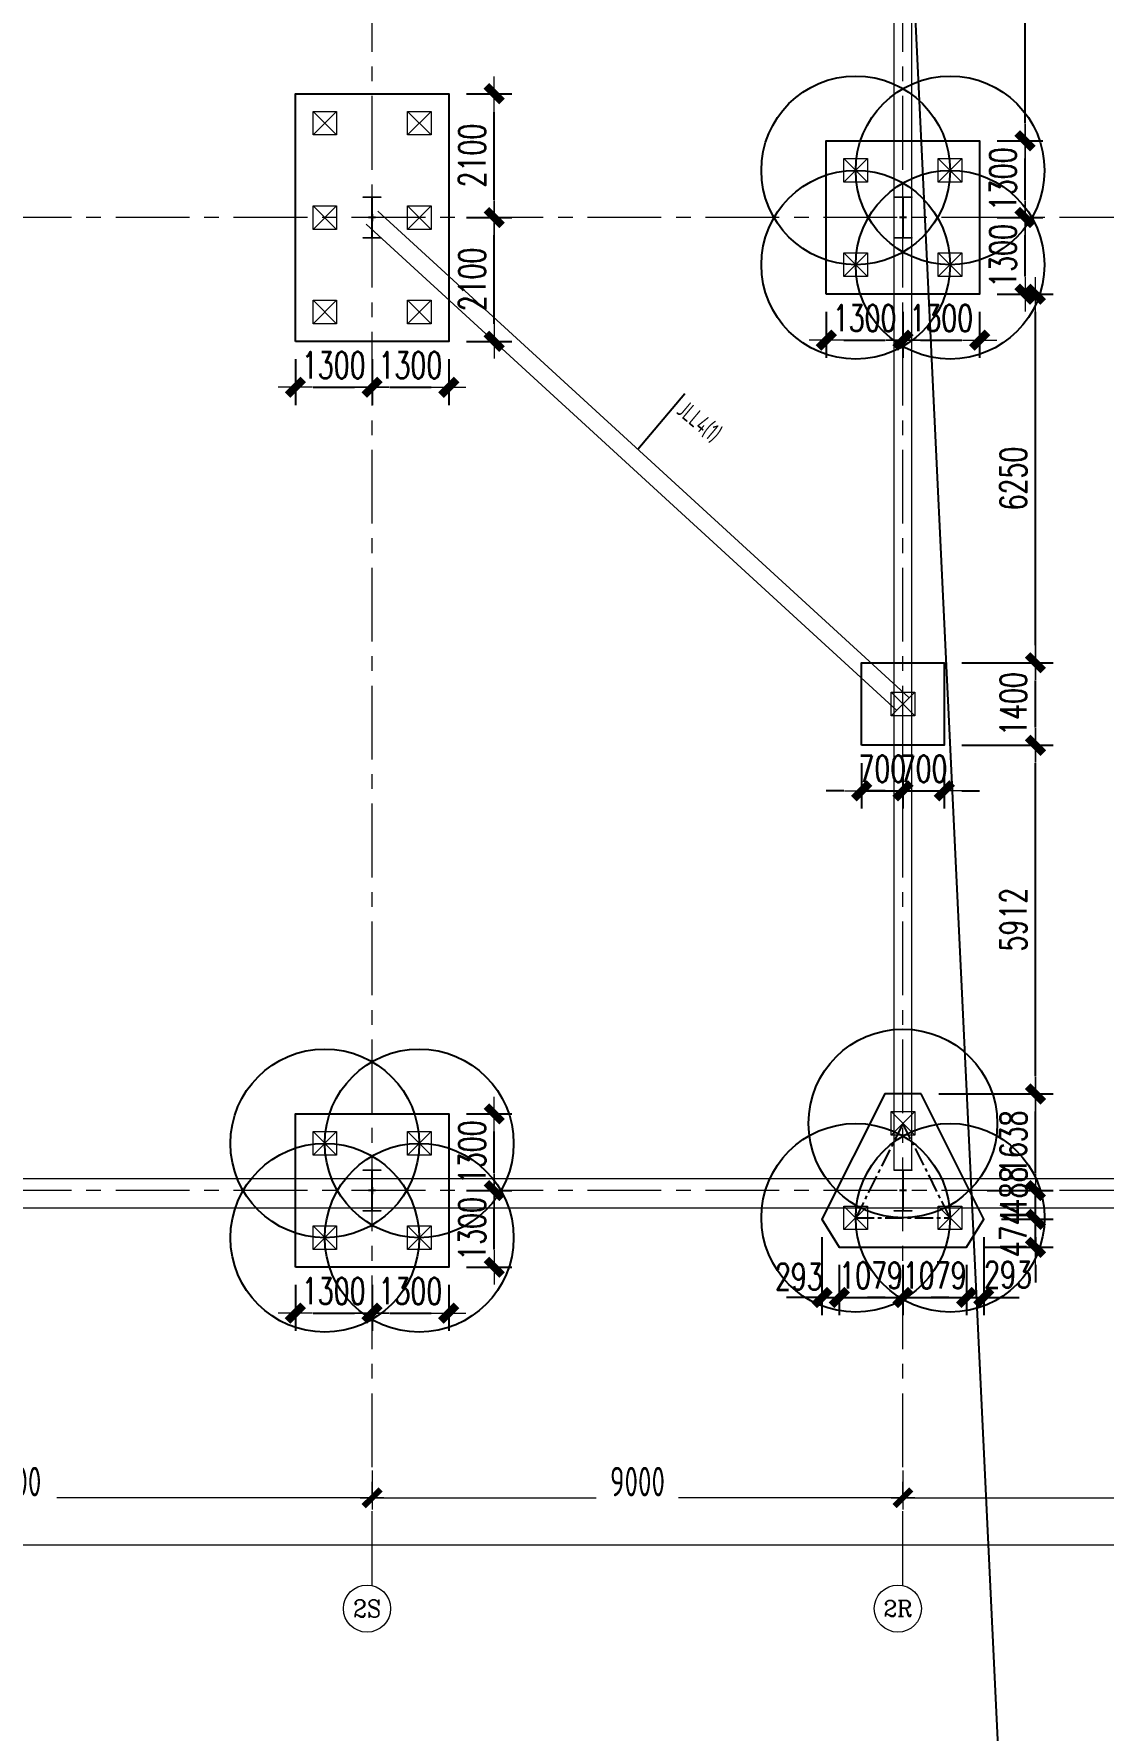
# Model space of a CAD drawing. Extents: x -1201378 to 2367219, y -619313 to 244905.
# Drawn here: x -233490 to -215365, y -73247 to -44484 of the extents above; entities that cross this region are included whole.
import ezdxf
from ezdxf.enums import TextEntityAlignment as Align

# ---------------------------------------------------------------- set-up
doc = ezdxf.new("R2010")
doc.units = 0
doc.header["$LTSCALE"] = 1000
doc.linetypes.add('CENTER', pattern=[2, 1.25, -0.25, 0.25, -0.25])
doc.layers.get('0').update_dxf_attribs({"linetype": 'CONTINUOUS'})
doc.layers.get('Defpoints').update_dxf_attribs({"linetype": 'CONTINUOUS'})
for name, color, linetype, lineweight in [('S-axis', 111, 'CONTINUOUS', 0), ('S-bkl', 4, 'CONTINUOUS', 0), ('S-col', 2, 'CONTINUOUS', 0), ('S-dim', 81, 'CONTINUOUS', 0), ('S-dote', 5, 'CENTER', 0), ('S-zhuang', 1, 'CONTINUOUS', 0)]:
    doc.layers.add(name, color=color, linetype=linetype, lineweight=lineweight)
for name, color, linetype in [('S-DOTE1', 140, 'CENTER'), ('S-HATCH1-W', 252, 'CONTINUOUS'), ('S-SKL-H', 151, 'CONTINUOUS')]:
    doc.layers.add(name, color=color, linetype=linetype)
doc.styles.add('_TCH_AXIS', font='COMPLEX', dxfattribs={"bigfont": 'GBCBIG'})
doc.styles.add('SS1', font='tj-romans1.shx', dxfattribs={"width": 0.7, "bigfont": 'tj-hztxt1.shx'})
doc.styles.add('TSSD_Dimension', font='tssdeng.shx', dxfattribs={"width": 0.7, "bigfont": 'hztxt.shx'})
doc.styles.add('样式 1', font='yjkeng.shx', dxfattribs={"width": 0.7, "height": 300, "bigfont": 'yjkchn.shx'})
doc.dimstyles.new('S-150-ARCHI', dxfattribs={"dimscale": 150, "dimtxt": 3, "dimasz": 2, "dimexe": 2, "dimexo": 2, "dimgap": 1, "dimtad": 1, "dimdec": 0, "dimzin": 0, "dimdsep": 46, "dimtxsty": 'SS1', "dimblk1": 'TT', "dimblk2": 'TT', "dimsah": 1, "dimcen": 1, "dimclrd": 256, "dimclre": 256, "dimclrt": 256, "dimadec": 0, "dimazin": 0, "dimtfac": 1, "dimtdec": 0, "dimtix": 1, "dimtmove": 2, "dimatfit": 0, "dimldrblk": 'TT', "dimfxl": 2, "dimtolj": 1, "dimtzin": 0, "dimarcsym": 0})
doc.dimstyles.new('TSSD_200_200', dxfattribs={"dimtxt": 500, "dimasz": 200, "dimexe": 200, "dimexo": 500, "dimgap": 200, "dimtad": 1, "dimdec": 0, "dimzin": 0, "dimdsep": 46, "dimtxsty": 'TSSD_Dimension', "dimblk": 'ARCHTICK', "dimcen": 0, "dimdle": 200, "dimclrt": 7, "dimadec": 0, "dimazin": 0, "dimtfac": 1, "dimtdec": 0, "dimtix": 1, "dimtmove": 2, "dimatfit": 3, "dimfxl": 1, "dimtolj": 1, "dimtzin": 0, "dimarcsym": 0})

# ---------------------------------------------------------------- blocks, each defined once
blk = doc.blocks.new('_ArchTick')
at = {"color": 0, "linetype": 'ByBlock', "const_width": 0.5}
blk.add_lwpolyline([(-0.71, -0.71), (0.71, 0.71)], dxfattribs=at)
blk = doc.blocks.new('*D67')
at = {"layer": 'Defpoints', "color": 0, "transparency": 16777216}
for p in [(-240058, -268348), (-227758, -268348), (-227758, -269308)]:
    blk.add_point(p, dxfattribs=at)
at = {"layer": 'S-axis', "color": 0, "lineweight": -2, "transparency": 16777216}
for p, q in [((-240058, -268848), (-240058, -269508)), ((-227758, -268848), (-227758, -269508)), ((-240258, -269308), (-234714, -269308)), ((-227558, -269308), (-233103, -269308))]:
    blk.add_line(p, q, dxfattribs=at)
at = {"layer": 'S-axis', "color": 0, "lineweight": -2, "transparency": 16777216, "xscale": 200, "yscale": 200, "zscale": 200, "rotation": 180}
blk.add_blockref('_ArchTick', (-240058, -269308), dxfattribs=at)
at = {"layer": 'S-axis', "color": 0, "lineweight": -2, "transparency": 16777216, "xscale": 200, "yscale": 200, "zscale": 200}
blk.add_blockref('_ArchTick', (-227758, -269308), dxfattribs=at)
at = {"layer": 'S-axis', "color": 7, "transparency": 16777216, "insert": (-233908, -269033), "char_height": 500, "attachment_point": 5, "style": 'TSSD_Dimension'}
blk.add_mtext('\\A1;12300', dxfattribs=at)
blk = doc.blocks.new('*D68')
at = {"layer": 'Defpoints', "color": 0, "transparency": 16777216}
for p in [(-227758, -268348), (-218758, -268348), (-218758, -269308)]:
    blk.add_point(p, dxfattribs=at)
at = {"layer": 'S-axis', "color": 0, "lineweight": -2, "transparency": 16777216}
for p, q in [((-227758, -268848), (-227758, -269508)), ((-218758, -268848), (-218758, -269508)), ((-227958, -269308), (-223957, -269308)), ((-218558, -269308), (-222560, -269308))]:
    blk.add_line(p, q, dxfattribs=at)
at = {"layer": 'S-axis', "color": 0, "lineweight": -2, "transparency": 16777216, "xscale": 200, "yscale": 200, "zscale": 200, "rotation": 180}
blk.add_blockref('_ArchTick', (-227758, -269308), dxfattribs=at)
at = {"layer": 'S-axis', "color": 0, "lineweight": -2, "transparency": 16777216, "xscale": 200, "yscale": 200, "zscale": 200}
blk.add_blockref('_ArchTick', (-218758, -269308), dxfattribs=at)
at = {"layer": 'S-axis', "color": 7, "transparency": 16777216, "insert": (-223258, -269033), "char_height": 500, "attachment_point": 5, "style": 'TSSD_Dimension'}
blk.add_mtext('\\A1;9000', dxfattribs=at)
blk = doc.blocks.new('*D69')
at = {"layer": 'Defpoints', "color": 0, "transparency": 16777216}
for p in [(-218758, -268348), (-209758, -268348), (-209758, -269308)]:
    blk.add_point(p, dxfattribs=at)
at = {"layer": 'S-axis', "color": 0, "lineweight": -2, "transparency": 16777216}
for p, q in [((-218758, -268848), (-218758, -269508)), ((-209758, -268848), (-209758, -269508)), ((-218958, -269308), (-214957, -269308)), ((-209558, -269308), (-213560, -269308))]:
    blk.add_line(p, q, dxfattribs=at)
at = {"layer": 'S-axis', "color": 0, "lineweight": -2, "transparency": 16777216, "xscale": 200, "yscale": 200, "zscale": 200, "rotation": 180}
blk.add_blockref('_ArchTick', (-218758, -269308), dxfattribs=at)
at = {"layer": 'S-axis', "color": 0, "lineweight": -2, "transparency": 16777216, "xscale": 200, "yscale": 200, "zscale": 200}
blk.add_blockref('_ArchTick', (-209758, -269308), dxfattribs=at)
at = {"layer": 'S-axis', "color": 7, "transparency": 16777216, "insert": (-214258, -269033), "char_height": 500, "attachment_point": 5, "style": 'TSSD_Dimension'}
blk.add_mtext('\\A1;9000', dxfattribs=at)
blk = doc.blocks.new('*D92')
at = {"layer": 'Defpoints', "color": 0, "transparency": 16777216}
for p in [(-240958, -268448), (-82958, -268448), (-82958, -270108)]:
    blk.add_point(p, dxfattribs=at)
at = {"layer": 'S-axis', "color": 0, "lineweight": -2, "transparency": 16777216}
for p, q in [((-240958, -268948), (-240958, -270308)), ((-82958, -268948), (-82958, -270308)), ((-241158, -270108), (-162899, -270108)), ((-82758, -270108), (-161018, -270108))]:
    blk.add_line(p, q, dxfattribs=at)
at = {"layer": 'S-axis', "color": 0, "lineweight": -2, "transparency": 16777216, "xscale": 200, "yscale": 200, "zscale": 200, "rotation": 180}
blk.add_blockref('_ArchTick', (-240958, -270108), dxfattribs=at)
at = {"layer": 'S-axis', "color": 0, "lineweight": -2, "transparency": 16777216, "xscale": 200, "yscale": 200, "zscale": 200}
blk.add_blockref('_ArchTick', (-82958, -270108), dxfattribs=at)
at = {"layer": 'S-axis', "color": 7, "transparency": 16777216, "insert": (-161958, -269833), "char_height": 500, "attachment_point": 5, "style": 'TSSD_Dimension'}
blk.add_mtext('\\A1;158000', dxfattribs=at)
blk = doc.blocks.new('nt66')
at = {"layer": 'S-col'}
blk.add_lwpolyline([(-195790, 766820), (-195490, 766820), (-195490, 766808), (-195636, 766808), (-195636, 766132), (-195490, 766132), (-195490, 766120), (-195790, 766120), (-195790, 766132), (-195644, 766132), (-195644, 766808), (-195790, 766808)], close=True, dxfattribs=at)
blk = doc.blocks.new('33333')
for p in [(-77214, -109900), (-68214, -109900), (-77214, -126400), (-68214, -126400)]:
    blk.add_blockref('nt66', p)
blk = doc.blocks.new('S-ZHUANG-400')
at = {"layer": 'S-zhuang'}
for p, q in [((200, -200), (-200, 200)), ((-200, -200), (200, 200))]:
    blk.add_line(p, q, dxfattribs=at)
blk.add_lwpolyline([(-200, 200), (200, 200), (200, -200), (-200, -200)], close=True, dxfattribs=at)
blk = doc.blocks.new('CT4')
at = {"layer": 'Defpoints'}
for centre in [(-100831, -168442), (-99231, -168442), (-100831, -170042), (-99231, -170042)]:
    blk.add_circle(centre, 1600, dxfattribs=at)
at = {"layer": 'S-DOTE1', "ltscale": 0.25}
for p, q in [((-99971, -169242), (-100091, -169242)), ((-100031, -169182), (-100031, -169302))]:
    blk.add_line(p, q, dxfattribs=at)
at = {"layer": 'S-HATCH1-W'}
blk.add_lwpolyline([(-101331, -170542), (-101331, -167942), (-98731, -167942), (-98731, -170542)], close=True, dxfattribs=at)
at = {"layer": 'S-zhuang', "rotation": 90.00000000000001}
for p in [(-100831, -168442), (-99231, -168442), (-100831, -170042), (-99231, -170042)]:
    blk.add_blockref('S-ZHUANG-400', p, dxfattribs=at)
blk = doc.blocks.new('CT3')
at = {"layer": 'Defpoints'}
for centre in [(-101758, -256416), (-102558, -258016), (-100958, -258016)]:
    blk.add_circle(centre, 1600, dxfattribs=at)
at = {"layer": 'S-DOTE1', "ltscale": 0.25}
for p, q in [((-101698, -257554), (-101818, -257554)), ((-101758, -257494), (-101758, -257614))]:
    blk.add_line(p, q, dxfattribs=at)
at = {"layer": 'S-DOTE1', "linetype": 'CENTER', "ltscale": 0.25}
blk.add_lwpolyline([(-100958, -258016), (-101758, -256416), (-102558, -258016)], close=True, dxfattribs=at)
at = {"layer": 'S-HATCH1-W'}
blk.add_lwpolyline([(-101449, -255916), (-102067, -255916), (-103130, -258042), (-102837, -258516), (-100680, -258516), (-100387, -258042)], close=True, dxfattribs=at)
at = {"layer": 'S-zhuang', "rotation": 90.00000000000001}
for p in [(-101758, -256416), (-102558, -258016), (-100958, -258016)]:
    blk.add_blockref('S-ZHUANG-400', p, dxfattribs=at)
blk = doc.blocks.new('CT1')
at = {"layer": 'S-HATCH1-W'}
blk.add_lwpolyline([(-91607, -249948), (-91607, -248548), (-90207, -248548), (-90207, -249948)], close=True, dxfattribs=at)
at = {"layer": 'S-zhuang', "rotation": 90.00000000000001}
blk.add_blockref('S-ZHUANG-400', (-90907, -249248), dxfattribs=at)
blk = doc.blocks.new('TT')
blk.add_line((-0.969, 0), (0.969, 0))
at = {"const_width": 0.45}
blk.add_lwpolyline([(-0.442, -0.442), (0.442, 0.442)], dxfattribs=at)
blk = doc.blocks.new('*D1949')
at = {"layer": 'Defpoints', "color": 0, "transparency": 16777216}
for p in [(-220130, -64586), (-219837, -65060), (-219837, -65911)]:
    blk.add_point(p, dxfattribs=at)
at = {"layer": 'S-dim', "lineweight": -2, "transparency": 16777216}
for p, q in [((-220130, -64886), (-220130, -66211)), ((-219837, -65360), (-219837, -66211)), ((-220430, -65911), (-220730, -65911)), ((-220130, -65911), (-219837, -65911)), ((-219537, -65911), (-219237, -65911))]:
    blk.add_line(p, q, dxfattribs=at)
at = {"layer": 'S-dim', "lineweight": -2, "transparency": 16777216, "xscale": 300, "yscale": 300, "zscale": 300}
blk.add_blockref('TT', (-220130, -65911), dxfattribs=at)
at = {"layer": 'S-dim', "lineweight": -2, "transparency": 16777216, "xscale": 300, "yscale": 300, "zscale": 300, "rotation": 180}
blk.add_blockref('TT', (-219837, -65911), dxfattribs=at)
at = {"layer": 'S-dim', "transparency": 16777216, "insert": (-220522, -65558), "char_height": 450, "attachment_point": 5, "style": 'SS1'}
blk.add_mtext('\\A1;293', dxfattribs=at)
blk = doc.blocks.new('*D1950')
at = {"layer": 'Defpoints', "color": 0, "transparency": 16777216}
for p in [(-219837, -65060), (-218758, -65060), (-218758, -65911)]:
    blk.add_point(p, dxfattribs=at)
at = {"layer": 'S-dim', "lineweight": -2, "transparency": 16777216}
for p, q in [((-219837, -65360), (-219837, -66211)), ((-218758, -65360), (-218758, -66211)), ((-220137, -65911), (-220437, -65911)), ((-219837, -65911), (-218758, -65911)), ((-218458, -65911), (-218158, -65911))]:
    blk.add_line(p, q, dxfattribs=at)
at = {"layer": 'S-dim', "lineweight": -2, "transparency": 16777216, "xscale": 300, "yscale": 300, "zscale": 300}
blk.add_blockref('TT', (-219837, -65911), dxfattribs=at)
at = {"layer": 'S-dim', "lineweight": -2, "transparency": 16777216, "xscale": 300, "yscale": 300, "zscale": 300, "rotation": 180}
blk.add_blockref('TT', (-218758, -65911), dxfattribs=at)
at = {"layer": 'S-dim', "transparency": 16777216, "insert": (-219298, -65536), "char_height": 450, "attachment_point": 5, "style": 'SS1'}
blk.add_mtext('\\A1;1079', dxfattribs=at)
blk = doc.blocks.new('*D1951')
at = {"layer": 'Defpoints', "color": 0, "transparency": 16777216}
for p in [(-218758, -65060), (-217680, -65060), (-217680, -65911)]:
    blk.add_point(p, dxfattribs=at)
at = {"layer": 'S-dim', "lineweight": -2, "transparency": 16777216}
for p, q in [((-218758, -65360), (-218758, -66211)), ((-217680, -65360), (-217680, -66211)), ((-219058, -65911), (-219358, -65911)), ((-218758, -65911), (-217680, -65911)), ((-217380, -65911), (-217080, -65911))]:
    blk.add_line(p, q, dxfattribs=at)
at = {"layer": 'S-dim', "lineweight": -2, "transparency": 16777216, "xscale": 300, "yscale": 300, "zscale": 300}
blk.add_blockref('TT', (-218758, -65911), dxfattribs=at)
at = {"layer": 'S-dim', "lineweight": -2, "transparency": 16777216, "xscale": 300, "yscale": 300, "zscale": 300, "rotation": 180}
blk.add_blockref('TT', (-217680, -65911), dxfattribs=at)
at = {"layer": 'S-dim', "transparency": 16777216, "insert": (-218219, -65536), "char_height": 450, "attachment_point": 5, "style": 'SS1'}
blk.add_mtext('\\A1;1079', dxfattribs=at)
blk = doc.blocks.new('*D1952')
at = {"layer": 'Defpoints', "color": 0, "transparency": 16777216}
for p in [(-217387, -64586), (-217680, -65060), (-217387, -65911)]:
    blk.add_point(p, dxfattribs=at)
at = {"layer": 'S-dim', "lineweight": -2, "transparency": 16777216}
for p, q in [((-217387, -64886), (-217387, -66211)), ((-217680, -65360), (-217680, -66211)), ((-217980, -65911), (-218280, -65911)), ((-217680, -65911), (-217387, -65911)), ((-217087, -65911), (-216787, -65911))]:
    blk.add_line(p, q, dxfattribs=at)
at = {"layer": 'S-dim', "lineweight": -2, "transparency": 16777216, "xscale": 300, "yscale": 300, "zscale": 300}
blk.add_blockref('TT', (-217680, -65911), dxfattribs=at)
at = {"layer": 'S-dim', "lineweight": -2, "transparency": 16777216, "xscale": 300, "yscale": 300, "zscale": 300, "rotation": 180}
blk.add_blockref('TT', (-217387, -65911), dxfattribs=at)
at = {"layer": 'S-dim', "transparency": 16777216, "insert": (-216976, -65524), "char_height": 450, "attachment_point": 5, "style": 'SS1'}
blk.add_mtext('\\A1;293', dxfattribs=at)
blk = doc.blocks.new('*D1953')
at = {"layer": 'Defpoints', "color": 0, "transparency": 16777216}
for p in [(-217387, -64586), (-216511, -64586), (-217680, -65060)]:
    blk.add_point(p, dxfattribs=at)
at = {"layer": 'S-dim', "lineweight": -2, "transparency": 16777216}
for p, q in [((-216511, -64286), (-216511, -63986)), ((-217087, -64586), (-216211, -64586)), ((-216511, -65060), (-216511, -64586)), ((-217380, -65060), (-216211, -65060)), ((-216511, -65360), (-216511, -65660))]:
    blk.add_line(p, q, dxfattribs=at)
at = {"layer": 'S-dim', "lineweight": -2, "transparency": 16777216, "xscale": 300, "yscale": 300, "zscale": 300}
for p, rotation in [((-216511, -64586), 270), ((-216511, -65060), 90)]:
    blk.add_blockref('TT', p, dxfattribs=dict(at, rotation=rotation))
at = {"layer": 'S-dim', "transparency": 16777216, "insert": (-216886, -64823), "char_height": 450, "attachment_point": 5, "rotation": 90, "style": 'SS1'}
blk.add_mtext('\\A1;474', dxfattribs=at)
blk = doc.blocks.new('*D1954')
at = {"layer": 'Defpoints', "color": 0, "transparency": 16777216}
for p in [(-217630, -64098), (-216511, -64098), (-217387, -64586)]:
    blk.add_point(p, dxfattribs=at)
at = {"layer": 'S-dim', "lineweight": -2, "transparency": 16777216}
for p, q in [((-216511, -63798), (-216511, -63498)), ((-217330, -64098), (-216211, -64098)), ((-216511, -64586), (-216511, -64098)), ((-217087, -64586), (-216211, -64586)), ((-216511, -64886), (-216511, -65186))]:
    blk.add_line(p, q, dxfattribs=at)
at = {"layer": 'S-dim', "lineweight": -2, "transparency": 16777216, "xscale": 300, "yscale": 300, "zscale": 300}
for p, rotation in [((-216511, -64098), 270), ((-216511, -64586), 90)]:
    blk.add_blockref('TT', p, dxfattribs=dict(at, rotation=rotation))
at = {"layer": 'S-dim', "transparency": 16777216, "insert": (-216886, -64098), "char_height": 450, "attachment_point": 5, "rotation": 90, "style": 'SS1'}
blk.add_mtext('\\A1;488', dxfattribs=at)
blk = doc.blocks.new('*D1955')
at = {"layer": 'Defpoints', "color": 0, "transparency": 16777216}
for p in [(-218449, -62460), (-216511, -62460), (-217630, -64098)]:
    blk.add_point(p, dxfattribs=at)
at = {"layer": 'S-dim', "lineweight": -2, "transparency": 16777216}
for p, q in [((-218149, -62460), (-216211, -62460)), ((-216511, -63798), (-216511, -62760)), ((-217330, -64098), (-216211, -64098))]:
    blk.add_line(p, q, dxfattribs=at)
at = {"layer": 'S-dim', "lineweight": -2, "transparency": 16777216, "xscale": 300, "yscale": 300, "zscale": 300}
for p, rotation in [((-216511, -62460), 90), ((-216511, -64098), 270)]:
    blk.add_blockref('TT', p, dxfattribs=dict(at, rotation=rotation))
at = {"layer": 'S-dim', "transparency": 16777216, "insert": (-216886, -63279), "char_height": 450, "attachment_point": 5, "rotation": 90, "style": 'SS1'}
blk.add_mtext('\\A1;1638', dxfattribs=at)
blk = doc.blocks.new('*D2173')
at = {"layer": 'Defpoints', "color": 0, "transparency": 16777216}
for p in [(-229058, -65398), (-227758, -65398), (-227758, -66177)]:
    blk.add_point(p, dxfattribs=at)
at = {"layer": 'S-dim', "lineweight": -2, "transparency": 16777216}
for p, q in [((-229058, -65698), (-229058, -66477)), ((-227758, -65698), (-227758, -66477)), ((-228758, -66177), (-228058, -66177))]:
    blk.add_line(p, q, dxfattribs=at)
at = {"layer": 'S-dim', "lineweight": -2, "transparency": 16777216, "xscale": 300, "yscale": 300, "zscale": 300, "rotation": 180}
blk.add_blockref('TT', (-229058, -66177), dxfattribs=at)
at = {"layer": 'S-dim', "lineweight": -2, "transparency": 16777216, "xscale": 300, "yscale": 300, "zscale": 300}
blk.add_blockref('TT', (-227758, -66177), dxfattribs=at)
at = {"layer": 'S-dim', "transparency": 16777216, "insert": (-228408, -65802), "char_height": 450, "attachment_point": 5, "style": 'SS1'}
blk.add_mtext('\\A1;1300', dxfattribs=at)
blk = doc.blocks.new('*D2174')
at = {"layer": 'Defpoints', "color": 0, "transparency": 16777216}
for p in [(-227758, -65398), (-226458, -65398), (-226458, -66177)]:
    blk.add_point(p, dxfattribs=at)
at = {"layer": 'S-dim', "lineweight": -2, "transparency": 16777216}
for p, q in [((-227758, -65698), (-227758, -66477)), ((-226458, -65698), (-226458, -66477)), ((-227458, -66177), (-226758, -66177))]:
    blk.add_line(p, q, dxfattribs=at)
at = {"layer": 'S-dim', "lineweight": -2, "transparency": 16777216, "xscale": 300, "yscale": 300, "zscale": 300, "rotation": 180}
blk.add_blockref('TT', (-227758, -66177), dxfattribs=at)
at = {"layer": 'S-dim', "lineweight": -2, "transparency": 16777216, "xscale": 300, "yscale": 300, "zscale": 300}
blk.add_blockref('TT', (-226458, -66177), dxfattribs=at)
at = {"layer": 'S-dim', "transparency": 16777216, "insert": (-227108, -65802), "char_height": 450, "attachment_point": 5, "style": 'SS1'}
blk.add_mtext('\\A1;1300', dxfattribs=at)
blk = doc.blocks.new('*D2175')
at = {"layer": 'Defpoints', "color": 0, "transparency": 16777216}
for p in [(-226458, -64098), (-225687, -64098), (-226458, -65398)]:
    blk.add_point(p, dxfattribs=at)
at = {"layer": 'S-dim', "lineweight": -2, "transparency": 16777216}
for p, q in [((-226158, -64098), (-225387, -64098)), ((-225687, -65098), (-225687, -64398)), ((-226158, -65398), (-225387, -65398))]:
    blk.add_line(p, q, dxfattribs=at)
at = {"layer": 'S-dim', "lineweight": -2, "transparency": 16777216, "xscale": 300, "yscale": 300, "zscale": 300}
for p, rotation in [((-225687, -64098), 90), ((-225687, -65398), 270)]:
    blk.add_blockref('TT', p, dxfattribs=dict(at, rotation=rotation))
at = {"layer": 'S-dim', "transparency": 16777216, "insert": (-226062, -64748), "char_height": 450, "attachment_point": 5, "rotation": 90, "style": 'SS1'}
blk.add_mtext('\\A1;1300', dxfattribs=at)
blk = doc.blocks.new('*D2176')
at = {"layer": 'Defpoints', "color": 0, "transparency": 16777216}
for p in [(-226458, -62798), (-225687, -62798), (-226458, -64098)]:
    blk.add_point(p, dxfattribs=at)
at = {"layer": 'S-dim', "lineweight": -2, "transparency": 16777216}
for p, q in [((-226158, -62798), (-225387, -62798)), ((-225687, -63798), (-225687, -63098)), ((-226158, -64098), (-225387, -64098))]:
    blk.add_line(p, q, dxfattribs=at)
at = {"layer": 'S-dim', "lineweight": -2, "transparency": 16777216, "xscale": 300, "yscale": 300, "zscale": 300}
for p, rotation in [((-225687, -62798), 90), ((-225687, -64098), 270)]:
    blk.add_blockref('TT', p, dxfattribs=dict(at, rotation=rotation))
at = {"layer": 'S-dim', "transparency": 16777216, "insert": (-226062, -63448), "char_height": 450, "attachment_point": 5, "rotation": 90, "style": 'SS1'}
blk.add_mtext('\\A1;1300', dxfattribs=at)
blk = doc.blocks.new('*D2181')
at = {"layer": 'Defpoints', "color": 0, "transparency": 16777216}
for p in [(-220058, -48898), (-218758, -48898), (-218758, -49677)]:
    blk.add_point(p, dxfattribs=at)
at = {"layer": 'S-dim', "lineweight": -2, "transparency": 16777216}
for p, q in [((-220058, -49198), (-220058, -49977)), ((-218758, -49198), (-218758, -49977)), ((-219758, -49677), (-219058, -49677))]:
    blk.add_line(p, q, dxfattribs=at)
at = {"layer": 'S-dim', "lineweight": -2, "transparency": 16777216, "xscale": 300, "yscale": 300, "zscale": 300, "rotation": 180}
blk.add_blockref('TT', (-220058, -49677), dxfattribs=at)
at = {"layer": 'S-dim', "lineweight": -2, "transparency": 16777216, "xscale": 300, "yscale": 300, "zscale": 300}
blk.add_blockref('TT', (-218758, -49677), dxfattribs=at)
at = {"layer": 'S-dim', "transparency": 16777216, "insert": (-219408, -49302), "char_height": 450, "attachment_point": 5, "style": 'SS1'}
blk.add_mtext('\\A1;1300', dxfattribs=at)
blk = doc.blocks.new('*D2182')
at = {"layer": 'Defpoints', "color": 0, "transparency": 16777216}
for p in [(-218758, -48898), (-217458, -48898), (-217458, -49677)]:
    blk.add_point(p, dxfattribs=at)
at = {"layer": 'S-dim', "lineweight": -2, "transparency": 16777216}
for p, q in [((-218758, -49198), (-218758, -49977)), ((-217458, -49198), (-217458, -49977)), ((-218458, -49677), (-217758, -49677))]:
    blk.add_line(p, q, dxfattribs=at)
at = {"layer": 'S-dim', "lineweight": -2, "transparency": 16777216, "xscale": 300, "yscale": 300, "zscale": 300, "rotation": 180}
blk.add_blockref('TT', (-218758, -49677), dxfattribs=at)
at = {"layer": 'S-dim', "lineweight": -2, "transparency": 16777216, "xscale": 300, "yscale": 300, "zscale": 300}
blk.add_blockref('TT', (-217458, -49677), dxfattribs=at)
at = {"layer": 'S-dim', "transparency": 16777216, "insert": (-218108, -49302), "char_height": 450, "attachment_point": 5, "style": 'SS1'}
blk.add_mtext('\\A1;1300', dxfattribs=at)
blk = doc.blocks.new('*D2183')
at = {"layer": 'Defpoints', "color": 0, "transparency": 16777216}
for p in [(-217458, -47598), (-216687, -47598), (-217458, -48898)]:
    blk.add_point(p, dxfattribs=at)
at = {"layer": 'S-dim', "lineweight": -2, "transparency": 16777216}
for p, q in [((-217158, -47598), (-216387, -47598)), ((-216687, -48598), (-216687, -47898)), ((-217158, -48898), (-216387, -48898))]:
    blk.add_line(p, q, dxfattribs=at)
at = {"layer": 'S-dim', "lineweight": -2, "transparency": 16777216, "xscale": 300, "yscale": 300, "zscale": 300}
for p, rotation in [((-216687, -47598), 90), ((-216687, -48898), 270)]:
    blk.add_blockref('TT', p, dxfattribs=dict(at, rotation=rotation))
at = {"layer": 'S-dim', "transparency": 16777216, "insert": (-217062, -48248), "char_height": 450, "attachment_point": 5, "rotation": 90, "style": 'SS1'}
blk.add_mtext('\\A1;1300', dxfattribs=at)
blk = doc.blocks.new('*D2184')
at = {"layer": 'Defpoints', "color": 0, "transparency": 16777216}
for p in [(-217458, -46298), (-216687, -46298), (-217458, -47598)]:
    blk.add_point(p, dxfattribs=at)
at = {"layer": 'S-dim', "lineweight": -2, "transparency": 16777216}
for p, q in [((-217158, -46298), (-216387, -46298)), ((-216687, -47298), (-216687, -46598)), ((-217158, -47598), (-216387, -47598))]:
    blk.add_line(p, q, dxfattribs=at)
at = {"layer": 'S-dim', "lineweight": -2, "transparency": 16777216, "xscale": 300, "yscale": 300, "zscale": 300}
for p, rotation in [((-216687, -46298), 90), ((-216687, -47598), 270)]:
    blk.add_blockref('TT', p, dxfattribs=dict(at, rotation=rotation))
at = {"layer": 'S-dim', "transparency": 16777216, "insert": (-217062, -46948), "char_height": 450, "attachment_point": 5, "rotation": 90, "style": 'SS1'}
blk.add_mtext('\\A1;1300', dxfattribs=at)
blk = doc.blocks.new('*D2437')
at = {"layer": 'Defpoints', "color": 0, "transparency": 16777216}
for p in [(-229058, -49698), (-227758, -49698), (-227758, -50477)]:
    blk.add_point(p, dxfattribs=at)
at = {"layer": 'S-dim', "lineweight": -2, "transparency": 16777216}
for p, q in [((-229058, -49998), (-229058, -50777)), ((-227758, -49998), (-227758, -50777)), ((-228758, -50477), (-228058, -50477))]:
    blk.add_line(p, q, dxfattribs=at)
at = {"layer": 'S-dim', "lineweight": -2, "transparency": 16777216, "xscale": 300, "yscale": 300, "zscale": 300, "rotation": 180}
blk.add_blockref('TT', (-229058, -50477), dxfattribs=at)
at = {"layer": 'S-dim', "lineweight": -2, "transparency": 16777216, "xscale": 300, "yscale": 300, "zscale": 300}
blk.add_blockref('TT', (-227758, -50477), dxfattribs=at)
at = {"layer": 'S-dim', "transparency": 16777216, "insert": (-228408, -50102), "char_height": 450, "attachment_point": 5, "style": 'SS1'}
blk.add_mtext('\\A1;1300', dxfattribs=at)
blk = doc.blocks.new('*D2438')
at = {"layer": 'Defpoints', "color": 0, "transparency": 16777216}
for p in [(-227758, -49698), (-226458, -49698), (-226458, -50477)]:
    blk.add_point(p, dxfattribs=at)
at = {"layer": 'S-dim', "lineweight": -2, "transparency": 16777216}
for p, q in [((-227758, -49998), (-227758, -50777)), ((-226458, -49998), (-226458, -50777)), ((-227458, -50477), (-226758, -50477))]:
    blk.add_line(p, q, dxfattribs=at)
at = {"layer": 'S-dim', "lineweight": -2, "transparency": 16777216, "xscale": 300, "yscale": 300, "zscale": 300, "rotation": 180}
blk.add_blockref('TT', (-227758, -50477), dxfattribs=at)
at = {"layer": 'S-dim', "lineweight": -2, "transparency": 16777216, "xscale": 300, "yscale": 300, "zscale": 300}
blk.add_blockref('TT', (-226458, -50477), dxfattribs=at)
at = {"layer": 'S-dim', "transparency": 16777216, "insert": (-227108, -50102), "char_height": 450, "attachment_point": 5, "style": 'SS1'}
blk.add_mtext('\\A1;1300', dxfattribs=at)
blk = doc.blocks.new('*D2439')
at = {"layer": 'Defpoints', "color": 0, "transparency": 16777216}
for p in [(-226458, -47598), (-225687, -47598), (-226458, -49698)]:
    blk.add_point(p, dxfattribs=at)
at = {"layer": 'S-dim', "lineweight": -2, "transparency": 16777216}
for p, q in [((-226158, -47598), (-225387, -47598)), ((-225687, -49398), (-225687, -47898)), ((-226158, -49698), (-225387, -49698))]:
    blk.add_line(p, q, dxfattribs=at)
at = {"layer": 'S-dim', "lineweight": -2, "transparency": 16777216, "xscale": 300, "yscale": 300, "zscale": 300}
for p, rotation in [((-225687, -47598), 90), ((-225687, -49698), 270)]:
    blk.add_blockref('TT', p, dxfattribs=dict(at, rotation=rotation))
at = {"layer": 'S-dim', "transparency": 16777216, "insert": (-226062, -48648), "char_height": 450, "attachment_point": 5, "rotation": 90, "style": 'SS1'}
blk.add_mtext('\\A1;2100', dxfattribs=at)
blk = doc.blocks.new('*D2440')
at = {"layer": 'Defpoints', "color": 0, "transparency": 16777216}
for p in [(-226458, -45498), (-225687, -45498), (-226458, -47598)]:
    blk.add_point(p, dxfattribs=at)
at = {"layer": 'S-dim', "lineweight": -2, "transparency": 16777216}
for p, q in [((-226158, -45498), (-225387, -45498)), ((-225687, -47298), (-225687, -45798)), ((-226158, -47598), (-225387, -47598))]:
    blk.add_line(p, q, dxfattribs=at)
at = {"layer": 'S-dim', "lineweight": -2, "transparency": 16777216, "xscale": 300, "yscale": 300, "zscale": 300}
for p, rotation in [((-225687, -45498), 90), ((-225687, -47598), 270)]:
    blk.add_blockref('TT', p, dxfattribs=dict(at, rotation=rotation))
at = {"layer": 'S-dim', "transparency": 16777216, "insert": (-226062, -46548), "char_height": 450, "attachment_point": 5, "rotation": 90, "style": 'SS1'}
blk.add_mtext('\\A1;2100', dxfattribs=at)
blk = doc.blocks.new('*D2464')
at = {"layer": 'Defpoints', "color": 0, "transparency": 16777216}
for p in [(-219458, -56548), (-218758, -56548), (-218758, -57320)]:
    blk.add_point(p, dxfattribs=at)
at = {"layer": 'S-dim', "lineweight": -2, "transparency": 16777216}
for p, q in [((-219458, -56848), (-219458, -57620)), ((-218758, -56848), (-218758, -57620)), ((-219758, -57320), (-220058, -57320)), ((-219458, -57320), (-218758, -57320)), ((-218458, -57320), (-218158, -57320))]:
    blk.add_line(p, q, dxfattribs=at)
at = {"layer": 'S-dim', "lineweight": -2, "transparency": 16777216, "xscale": 300, "yscale": 300, "zscale": 300}
blk.add_blockref('TT', (-219458, -57320), dxfattribs=at)
at = {"layer": 'S-dim', "lineweight": -2, "transparency": 16777216, "xscale": 300, "yscale": 300, "zscale": 300, "rotation": 180}
blk.add_blockref('TT', (-218758, -57320), dxfattribs=at)
at = {"layer": 'S-dim', "transparency": 16777216, "insert": (-219108, -56945), "char_height": 450, "attachment_point": 5, "style": 'SS1'}
blk.add_mtext('\\A1;700', dxfattribs=at)
blk = doc.blocks.new('*D2465')
at = {"layer": 'Defpoints', "color": 0, "transparency": 16777216}
for p in [(-218758, -56548), (-218058, -56548), (-218058, -57320)]:
    blk.add_point(p, dxfattribs=at)
at = {"layer": 'S-dim', "lineweight": -2, "transparency": 16777216}
for p, q in [((-218758, -56848), (-218758, -57620)), ((-218058, -56848), (-218058, -57620)), ((-219058, -57320), (-219358, -57320)), ((-218758, -57320), (-218058, -57320)), ((-217758, -57320), (-217458, -57320))]:
    blk.add_line(p, q, dxfattribs=at)
at = {"layer": 'S-dim', "lineweight": -2, "transparency": 16777216, "xscale": 300, "yscale": 300, "zscale": 300}
blk.add_blockref('TT', (-218758, -57320), dxfattribs=at)
at = {"layer": 'S-dim', "lineweight": -2, "transparency": 16777216, "xscale": 300, "yscale": 300, "zscale": 300, "rotation": 180}
blk.add_blockref('TT', (-218058, -57320), dxfattribs=at)
at = {"layer": 'S-dim', "transparency": 16777216, "insert": (-218408, -56945), "char_height": 450, "attachment_point": 5, "style": 'SS1'}
blk.add_mtext('\\A1;700', dxfattribs=at)
blk = doc.blocks.new('*D2466')
at = {"layer": 'Defpoints', "color": 0, "transparency": 16777216}
for p in [(-218058, -56548), (-216511, -56548), (-218449, -62460)]:
    blk.add_point(p, dxfattribs=at)
at = {"layer": 'S-dim', "lineweight": -2, "transparency": 16777216}
for p, q in [((-217758, -56548), (-216211, -56548)), ((-216511, -62160), (-216511, -56848)), ((-218149, -62460), (-216211, -62460))]:
    blk.add_line(p, q, dxfattribs=at)
at = {"layer": 'S-dim', "lineweight": -2, "transparency": 16777216, "xscale": 300, "yscale": 300, "zscale": 300}
for p, rotation in [((-216511, -56548), 90), ((-216511, -62460), 270)]:
    blk.add_blockref('TT', p, dxfattribs=dict(at, rotation=rotation))
at = {"layer": 'S-dim', "transparency": 16777216, "insert": (-216886, -59504), "char_height": 450, "attachment_point": 5, "rotation": 90, "style": 'SS1'}
blk.add_mtext('\\A1;5912', dxfattribs=at)
blk = doc.blocks.new('*D2467')
at = {"layer": 'Defpoints', "color": 0, "transparency": 16777216}
for p in [(-218058, -55148), (-216511, -55148), (-218058, -56548)]:
    blk.add_point(p, dxfattribs=at)
at = {"layer": 'S-dim', "lineweight": -2, "transparency": 16777216}
for p, q in [((-217758, -55148), (-216211, -55148)), ((-216511, -56248), (-216511, -55448)), ((-217758, -56548), (-216211, -56548))]:
    blk.add_line(p, q, dxfattribs=at)
at = {"layer": 'S-dim', "lineweight": -2, "transparency": 16777216, "xscale": 300, "yscale": 300, "zscale": 300}
for p, rotation in [((-216511, -55148), 90), ((-216511, -56548), 270)]:
    blk.add_blockref('TT', p, dxfattribs=dict(at, rotation=rotation))
at = {"layer": 'S-dim', "transparency": 16777216, "insert": (-216886, -55848), "char_height": 450, "attachment_point": 5, "rotation": 90, "style": 'SS1'}
blk.add_mtext('\\A1;1400', dxfattribs=at)
blk = doc.blocks.new('*D2468')
at = {"layer": 'Defpoints', "color": 0, "transparency": 16777216}
for p in [(-217458, -48898), (-216511, -48898), (-218058, -55148)]:
    blk.add_point(p, dxfattribs=at)
at = {"layer": 'S-dim', "lineweight": -2, "transparency": 16777216}
for p, q in [((-217158, -48898), (-216211, -48898)), ((-216511, -54848), (-216511, -49198)), ((-217758, -55148), (-216211, -55148))]:
    blk.add_line(p, q, dxfattribs=at)
at = {"layer": 'S-dim', "lineweight": -2, "transparency": 16777216, "xscale": 300, "yscale": 300, "zscale": 300}
for p, rotation in [((-216511, -48898), 90), ((-216511, -55148), 270)]:
    blk.add_blockref('TT', p, dxfattribs=dict(at, rotation=rotation))
at = {"layer": 'S-dim', "transparency": 16777216, "insert": (-216886, -52023), "char_height": 450, "attachment_point": 5, "rotation": 90, "style": 'SS1'}
blk.add_mtext('\\A1;6250', dxfattribs=at)
blk = doc.blocks.new('*D2477')
at = {"layer": 'Defpoints', "color": 0, "transparency": 16777216}
for p in [(-218058, -40048), (-216687, -40048), (-217458, -46298)]:
    blk.add_point(p, dxfattribs=at)
at = {"layer": 'S-dim', "lineweight": -2, "transparency": 16777216}
for p, q in [((-217758, -40048), (-216387, -40048)), ((-216687, -45998), (-216687, -40348)), ((-217158, -46298), (-216387, -46298))]:
    blk.add_line(p, q, dxfattribs=at)
at = {"layer": 'S-dim', "lineweight": -2, "transparency": 16777216, "xscale": 300, "yscale": 300, "zscale": 300}
for p, rotation in [((-216687, -40048), 90), ((-216687, -46298), 270)]:
    blk.add_blockref('TT', p, dxfattribs=dict(at, rotation=rotation))
at = {"layer": 'S-dim', "transparency": 16777216, "insert": (-217062, -43173), "char_height": 450, "attachment_point": 5, "rotation": 90, "style": 'SS1'}
blk.add_mtext('\\A1;6250', dxfattribs=at)
blk = doc.blocks.new('2#轴网')
at = {"layer": 'S-axis'}
for centre in [(-227843.4, -271187), (-218843.4, -271187)]:
    blk.add_circle(centre, 400, dxfattribs=at)
at = {"layer": 'S-dote'}
for p, q in [((-227758.5, -270787), (-227758.5, -175298.2)), ((-218758.5, -270787), (-218758.5, -175298.2)), ((-74854.3, -247598.2), (-251154.3, -247598.2)), ((-74854.3, -264098.2), (-251154.3, -264098.2))]:
    blk.add_line(p, q, dxfattribs=at)
at = {"layer": 'S-axis', "style": '_TCH_AXIS'}
for s, height, p, p2 in [('2S', 294.28, (-228081.6, -271334.2), (-227605.1, -271334.2)), ('2R', 270.86, (-219088.4, -271322.5), (-218598.3, -271322.5))]:
    blk.add_text(s, height=height, dxfattribs=at).set_placement(p, p2, align=Align.FIT)
at = {"layer": 'S-axis'}
for base, p1, p2, picture, middle in [((-227758.5, -269308.2), (-240058.5, -268348.2), (-227758.5, -268348.2), '*D67', (-233908.5, -269033.2)), ((-218758.5, -269308.2), (-227758.5, -268348.2), (-218758.5, -268348.2), '*D68', (-223258.5, -269033.2)), ((-209758.5, -269308.2), (-218758.5, -268348.2), (-209758.5, -268348.2), '*D69', (-214258.5, -269033.2)), ((-82958.5, -270108.2), (-240958.5, -268448.2), (-82958.5, -268448.2), '*D92', (-161958.5, -269833.2))]:
    dim = blk.add_linear_dim(base=base, p1=p1, p2=p2, angle=0, dimstyle='TSSD_200_200', dxfattribs=at)
    dim.commit()
    dim.dimension.update_dxf_attribs({"geometry": picture, "text_midpoint": middle, "dimtype": 161})

msp = doc.modelspace()

# ---------------------------------------------------------------- linework, layer by layer
at = {"layer": 'Defpoints', "color": 1}
msp.add_line((-221191.4, 11258.1), (-214519.2, -128743.1), dxfattribs=at)
at = {"layer": 'S-bkl'}
for p, q in [((-218908.5, -63760.2), (-218908.5, 10001.8)), ((-227859.8, -47708.8), (-218859.8, -55958.8)), ((-227657.1, -47487.6), (-218657.1, -55737.6)), ((-83754.5, -64398.2), (-240062.5, -64398.2))]:
    msp.add_line(p, q, dxfattribs=at)
for points in [[(-218608.5, -63760.2), (-218608.5, 10001.8)], [(-83754.5, -63898.2), (-240062.5, -63898.2)]]:
    msp.add_lwpolyline(points, dxfattribs=at)
at = {"layer": 'S-DOTE1', "ltscale": 0.25}
for p, q in [((-227698.5, -47598.2), (-227818.5, -47598.2)), ((-227758.5, -47538.2), (-227758.5, -47658.2))]:
    msp.add_line(p, q, dxfattribs=at)
at = {"layer": 'S-HATCH1-W'}
msp.add_lwpolyline([(-229058.5, -49698.2), (-229058.5, -45498.2), (-226458.5, -45498.2), (-226458.5, -49698.2)], close=True, dxfattribs=at)
at = {"layer": 'S-SKL-H'}
msp.add_line((-223249.3, -51528.1), (-222456.9, -50583.8), dxfattribs=at)

# ---------------------------------------------------------------- block references
at = {"layer": 'S-axis'}
msp.add_blockref('2#轴网', (0, 200000), dxfattribs=at)
at = {"layer": 'S-col'}
msp.add_blockref('33333', (45095.7, -704168.2), dxfattribs=at)
at = {"layer": 'S-zhuang'}
for name, p in [('CT4', (-118727.3, 121643.8)), ('CT1', (-127851, 193400)), ('CT3', (-117000, 193456)), ('CT4', (-127727.3, 105143.8))]:
    msp.add_blockref(name, p, dxfattribs=at)
at = {"layer": 'S-zhuang', "rotation": 90.00000000000001}
for p in [(-228558.5, -45998.2), (-226958.5, -45998.2), (-228558.5, -47598.2), (-226958.5, -47598.2), (-228558.5, -49198.2), (-226958.5, -49198.2)]:
    msp.add_blockref('S-ZHUANG-400', p, dxfattribs=at)

# ---------------------------------------------------------------- texts
at = {"layer": 'S-SKL-H', "style": '样式 1', "width": 0.7}
msp.add_text('JLL4(1)', height=300, rotation=320, dxfattribs=at).set_placement((-222614.4, -50906.9))

# ---------------------------------------------------------------- dimensions: what is measured, and where the dimension line sits
at = {"layer": 'S-dim'}
for base, p1, p2, picture, middle in [((-216686.9, -40048.2), (-217458.5, -46298.2), (-218058.5, -40048.2), '*D2477', (-217061.9, -43173.2)), ((-225686.9, -45498.2), (-226458.5, -47598.2), (-226458.5, -45498.2), '*D2440', (-226061.9, -46548.2)), ((-216686.9, -46298.2), (-217458.5, -47598.2), (-217458.5, -46298.2), '*D2184', (-217061.9, -46948.2)), ((-225686.9, -47598.2), (-226458.5, -49698.2), (-226458.5, -47598.2), '*D2439', (-226061.9, -48648.2)), ((-216686.9, -47598.2), (-217458.5, -48898.2), (-217458.5, -47598.2), '*D2183', (-217061.9, -48248.2)), ((-216510.6, -48898.2), (-218058.5, -55148.2), (-217458.5, -48898.2), '*D2468', (-216885.6, -52023.2)), ((-216510.6, -55148.2), (-218058.5, -56548.2), (-218058.5, -55148.2), '*D2467', (-216885.6, -55848.2)), ((-216510.6, -56548.2), (-218449.4, -62460.1), (-218058.5, -56548.2), '*D2466', (-216885.6, -59504.1)), ((-216510.6, -62460.1), (-217630.4, -64098.2), (-218449.4, -62460.1), '*D1955', (-216885.6, -63279.1)), ((-225686.9, -62798.2), (-226458.5, -64098.2), (-226458.5, -62798.2), '*D2176', (-226061.9, -63448.2)), ((-225686.9, -64098.2), (-226458.5, -65398.2), (-226458.5, -64098.2), '*D2175', (-226061.9, -64748.2)), ((-216510.6, -64585.8), (-217679.7, -65060.1), (-217386.6, -64585.8), '*D1953', (-216885.6, -64822.9))]:
    dim = msp.add_linear_dim(base=base, p1=p1, p2=p2, angle=90, dimstyle='S-150-ARCHI', dxfattribs=at)
    dim.commit()
    dim.dimension.update_dxf_attribs({"geometry": picture, "text_midpoint": middle})
for base, p1, p2, picture, middle in [((-218758.5, -49676.8), (-220058.5, -48898.2), (-218758.5, -48898.2), '*D2181', (-219408.5, -49301.8)), ((-217458.5, -49676.8), (-218758.5, -48898.2), (-217458.5, -48898.2), '*D2182', (-218108.5, -49301.8)), ((-227758.5, -50476.8), (-229058.5, -49698.2), (-227758.5, -49698.2), '*D2437', (-228408.5, -50101.8)), ((-226458.5, -50476.8), (-227758.5, -49698.2), (-226458.5, -49698.2), '*D2438', (-227108.5, -50101.8)), ((-218758.5, -57320.4), (-219458.5, -56548.2), (-218758.5, -56548.2), '*D2464', (-219108.5, -56945.4)), ((-218058.5, -57320.4), (-218758.5, -56548.2), (-218058.5, -56548.2), '*D2465', (-218408.5, -56945.4)), ((-218758.5, -65910.6), (-219837.2, -65060.1), (-218758.5, -65060.1), '*D1950', (-219297.8, -65535.6)), ((-217679.7, -65910.6), (-218758.5, -65060.1), (-217679.7, -65060.1), '*D1951', (-218219.1, -65535.6)), ((-227758.5, -66176.8), (-229058.5, -65398.2), (-227758.5, -65398.2), '*D2173', (-228408.5, -65801.8)), ((-226458.5, -66176.8), (-227758.5, -65398.2), (-226458.5, -65398.2), '*D2174', (-227108.5, -65801.8))]:
    dim = msp.add_linear_dim(base=base, p1=p1, p2=p2, dimstyle='S-150-ARCHI', dxfattribs=at)
    dim.commit()
    dim.dimension.update_dxf_attribs({"geometry": picture, "text_midpoint": middle})
dim = msp.add_linear_dim(base=(-216510.6, -64098.2), p1=(-217386.6, -64585.8), p2=(-217630.4, -64098.2), angle=90, dimstyle='S-150-ARCHI', dxfattribs=at)
dim.commit()
dim.dimension.update_dxf_attribs({"geometry": '*D1954', "text_midpoint": (-216885.6, -64098.2), "dimtype": 160})
for base, p1, p2, picture, middle in [((-219837.2, -65910.6), (-220130.3, -64585.8), (-219837.2, -65060.1), '*D1949', (-220522, -65558)), ((-217386.6, -65910.6), (-217679.7, -65060.1), (-217386.6, -64585.8), '*D1952', (-216976.3, -65524.4))]:
    dim = msp.add_linear_dim(base=base, p1=p1, p2=p2, dimstyle='S-150-ARCHI', dxfattribs=at)
    dim.commit()
    dim.dimension.update_dxf_attribs({"geometry": picture, "text_midpoint": middle, "dimtype": 160})

doc.saveas('drawing.dxf')
